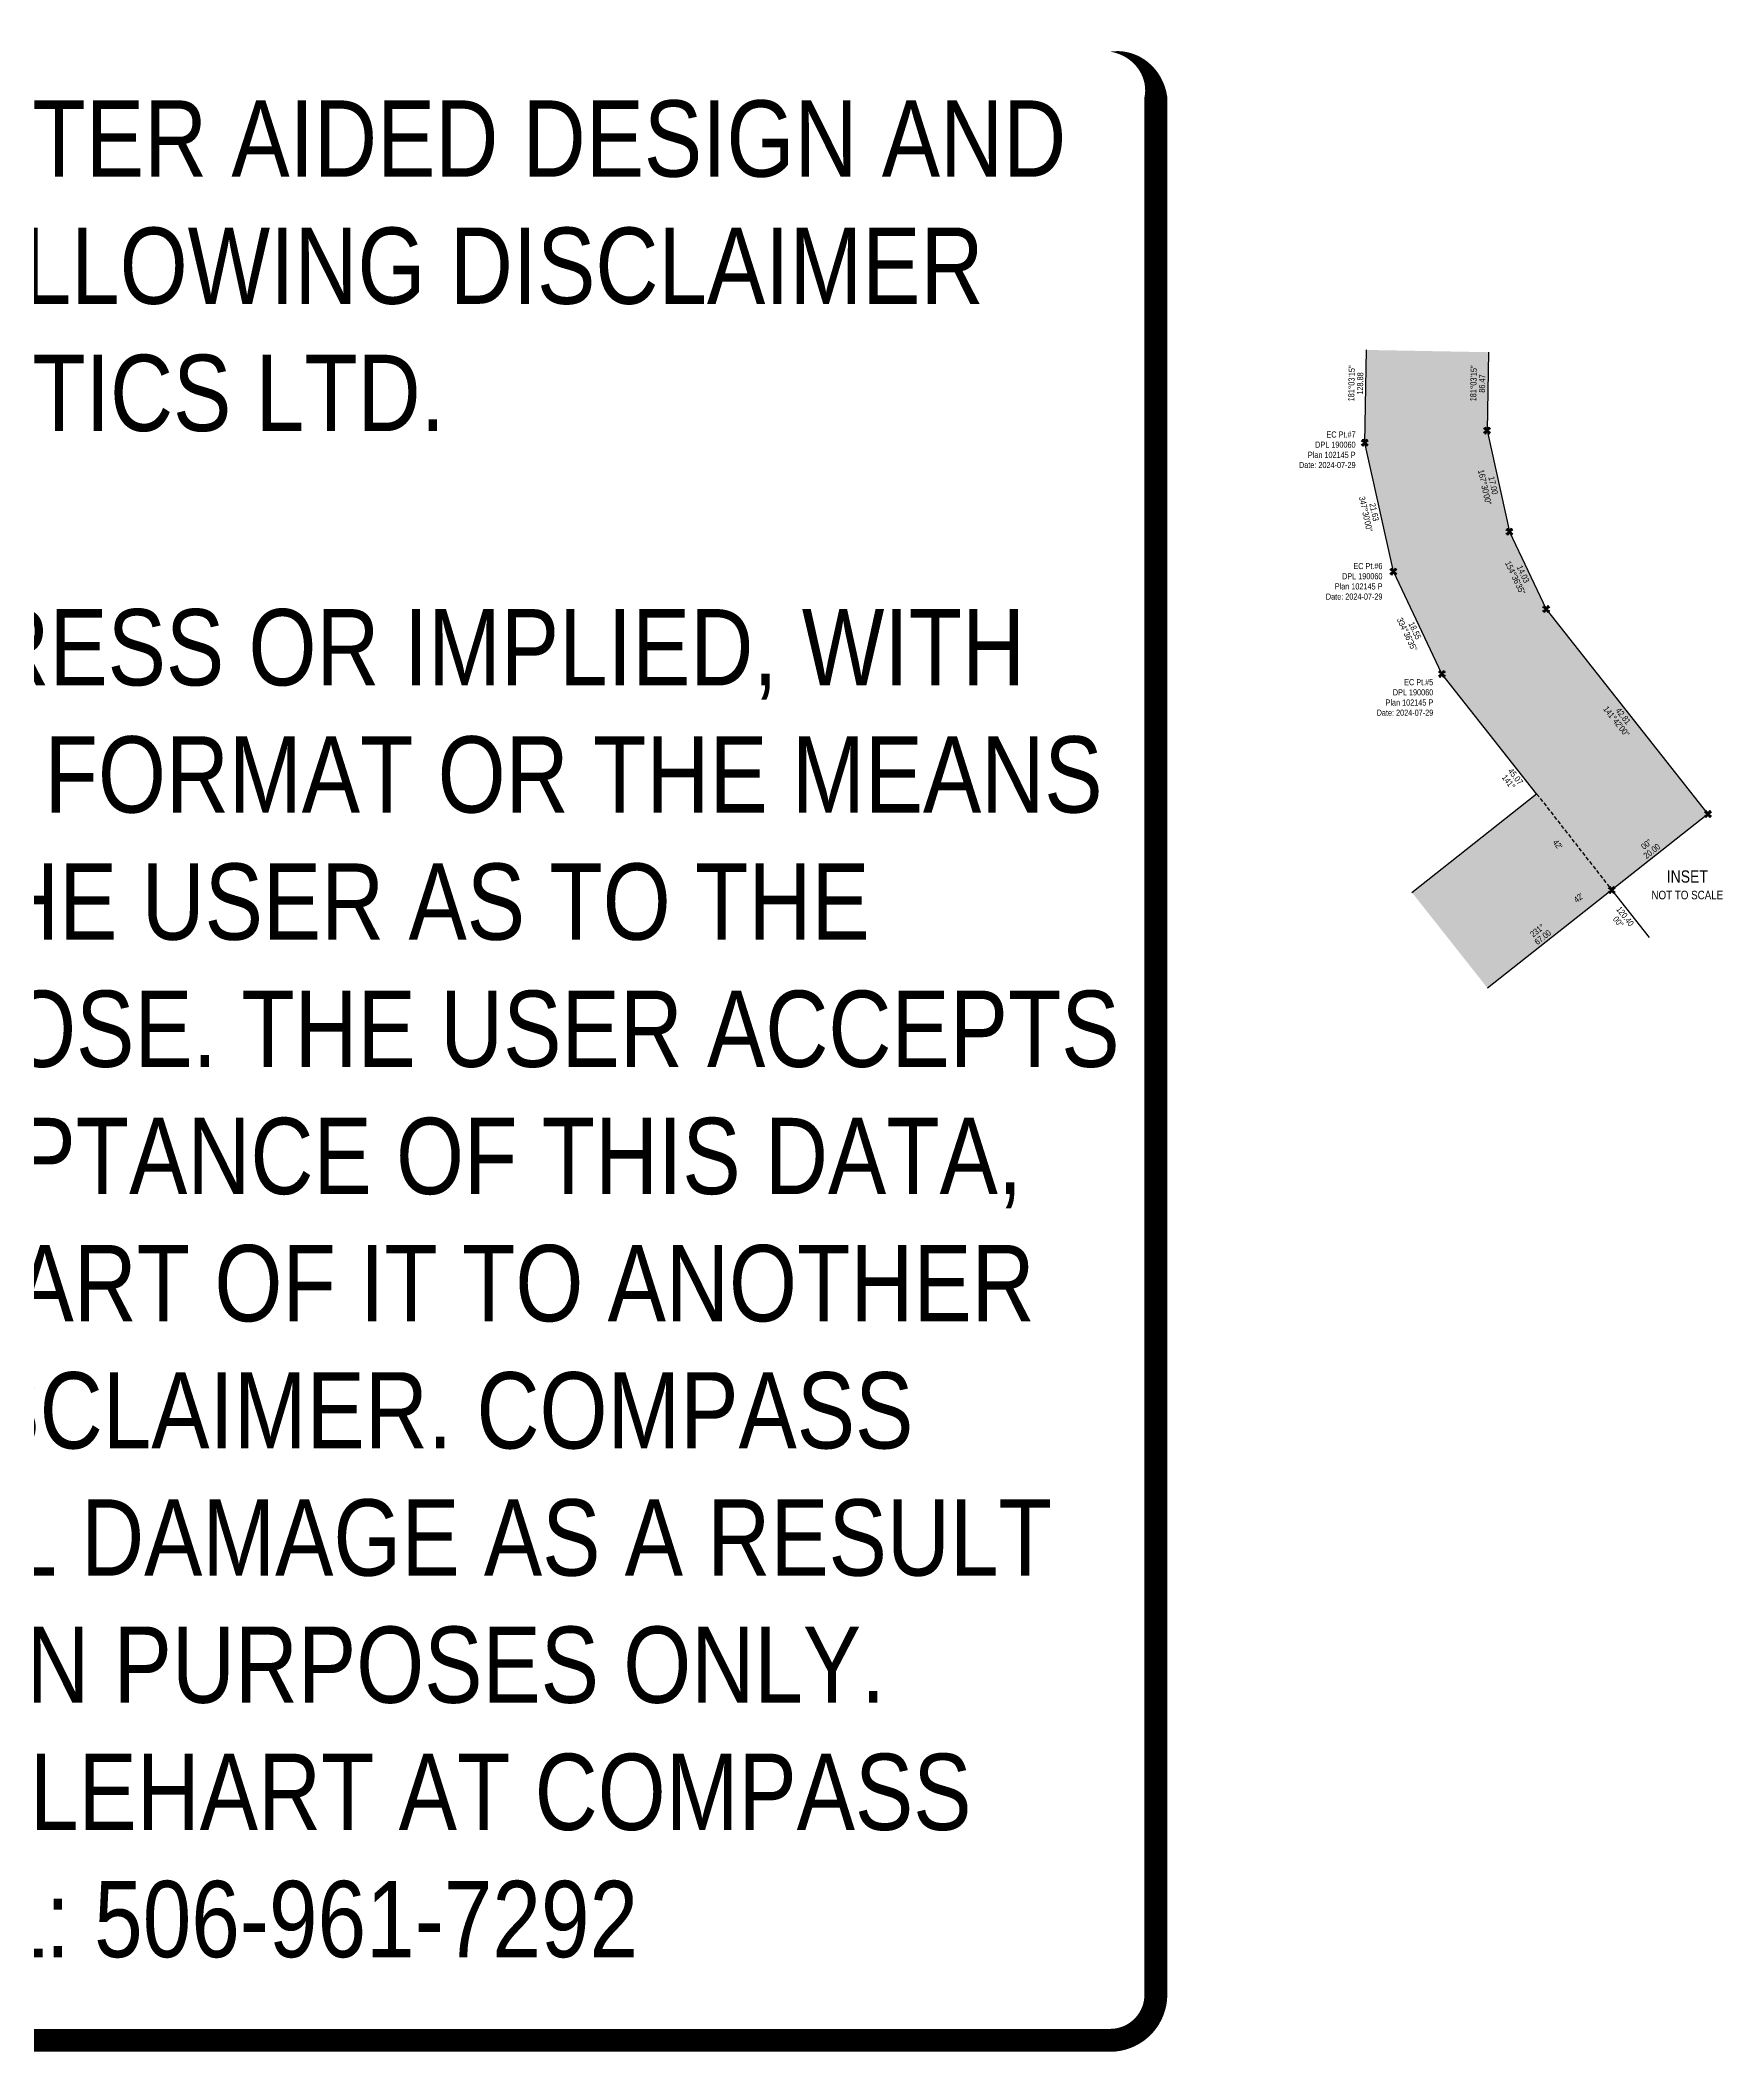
# Model space of a CAD drawing. Extents: x 413456 to 426437, y 6044251 to 6059667.
# Drawn here: x 422608 to 425366, y 6050901 to 6054197 of the extents above; entities that cross this region are included whole.
import ezdxf
from ezdxf.enums import TextEntityAlignment as Align

# ---------------------------------------------------------------- set-up
doc = ezdxf.new("R2010")
doc.units = 0
doc.header["$LTSCALE"] = 5
doc.linetypes.add('foc-TIELINE', pattern=[1.875, 1.25, -0.625])
doc.layers.get('Defpoints').update_dxf_attribs({"color": 9})
for name, color, linetype in [('DETAIL-T', 7, 'Continuous'), ('F-RW', 190, 'Continuous'), ('L-BD1', 253, 'Continuous'), ('L-MON', 1, 'Continuous'), ('L-MON-T', 1, 'Continuous'), ('L-TIE', 7, 'foc-TIELINE'), ('P-PROPOSED', 10, 'Continuous'), ('P-PROPOSED-H', 21, 'Continuous')]:
    doc.layers.add(name, color=color, linetype=linetype)
doc.layers.add('DISCLAIMER', color=7, linetype='Continuous', plot=False)
doc.styles.add('80', font='ARIALN.TTF', dxfattribs={"height": 10})
doc.styles.add('80CG', font='ARIALN.TTF', dxfattribs={"height": 10})
doc.styles.add('80L', font='ARIALN.TTF', dxfattribs={"height": 10})
doc.styles.get("Standard").update_dxf_attribs({"font": 'ARIALN.TTF'})

# ---------------------------------------------------------------- blocks, each defined once
blk = doc.blocks.new('TEMP')
h = blk.add_hatch(color=255)
h.dxf.hatch_style = 1
h.paths.add_polyline_path([(0, 0.25), (-0.67, 1.15), (-0.67, 0.67), (-1.15, 0.67), (-0.25, 0), (-1.15, -0.67), (-0.67, -0.67), (-0.67, -1.15), (0, -0.25), (0.67, -1.15), (0.67, -0.67), (1.15, -0.67), (0.25, 0), (1.15, 0.67), (0.67, 0.67), (0.67, 1.15)])
h.paths.add_polyline_path([(0.57, 0.85), (0.57, 0.57), (0.85, 0.57), (0.08, 0), (0.85, -0.57), (0.57, -0.57), (0.57, -0.85), (0, -0.08), (-0.57, -0.85), (-0.57, -0.57), (-0.85, -0.57), (-0.08, 0), (-0.85, 0.57), (-0.57, 0.57), (-0.57, 0.85), (0, 0.08)], flags=16)
h = blk.add_hatch(color=1)
h.dxf.hatch_style = 1
h.paths.add_polyline_path([(0, 0.08), (-0.57, 0.85), (-0.57, 0.57), (-0.85, 0.57), (-0.08, 0), (-0.85, -0.57), (-0.57, -0.57), (-0.57, -0.85), (0, -0.08), (0.57, -0.85), (0.57, -0.57), (0.85, -0.57), (0.08, 0), (0.85, 0.57), (0.57, 0.57), (0.57, 0.85)])
at = {"color": 1}
for p, q in [((-0.08, 0), (0.08, 0)), ((0, 0.08), (0, -0.08))]:
    blk.add_line(p, q, dxfattribs=at)
at = {"color": 255, "flags": 128}
blk.add_lwpolyline([(-0.25, 0), (-1.15, 0.67), (-0.67, 0.67), (-0.67, 1.15), (0, 0.25), (0.67, 1.15), (0.67, 0.67), (1.15, 0.67), (0.25, 0), (1.15, -0.67), (0.67, -0.67), (0.67, -1.15), (0, -0.25), (-0.67, -1.15), (-0.67, -0.67), (-1.15, -0.67)], close=True, dxfattribs=at)
at = {"color": 1, "flags": 128}
blk.add_lwpolyline([(-0.08, 0), (-0.85, 0.57), (-0.57, 0.57), (-0.57, 0.85), (0, 0.08), (0.57, 0.85), (0.57, 0.57), (0.85, 0.57), (0.08, 0), (0.85, -0.57), (0.57, -0.57), (0.57, -0.85), (0, -0.08), (-0.57, -0.85), (-0.57, -0.57), (-0.85, -0.57)], close=True, dxfattribs=at)
blk = doc.blocks.new('Disclaimer_Legal')
at = {"layer": 'DISCLAIMER', "color": 254, "flags": 128}
blk.add_lwpolyline([(-3612.9, -1104.6, 37.5, 37.5, 0), (4096.1, -1104.6, 37.5, 37.5, 0.414214), (4171.1, -1029.6, 37.5, 37.5, 0), (4171.1, 2078.7, 37.5, 0, 0.414214), (4096.1, 2153.7, 0, 0, 0), (-3612.9, 2153.7, 0, 0, 0.414214), (-3687.9, 2078.7, 0, 0, 0), (-3687.9, -1029.6, 0, 37.5, 0.414214)], format="xyseb", close=True, dxfattribs=at)
at = {"layer": 'DISCLAIMER', "color": 254, "insert": (241.6, 533.9), "char_height": 125, "width": 7717.568, "attachment_point": 5, "style": '80'}
blk.add_mtext('NOTICE TO THE CORPORATION, PERSON &/OR PERSONS REGARDING THIS COMPUTER AIDED DESIGN AND DRAFTING (CADD) FILES. ACCEPTANCE OF THE CADD DATA IS BASED ON THE FOLLOWING DISCLAIMER WHICH COVERS ALL CADD DATA RECIEVED FROM COMPASS GEOMATICS LTD.\\P{\\fArial Narrow|b1|i0|c0|p34;DISCLAIMER}\\PCOMPASS GEOMATICS LTD. MAKES NO REPRESENTATION OR WARRANTIES, EXPRESS OR IMPLIED, WITH RESPECT TO THE REUSE OF THE DATA PROVIDED HEREWITH, REGARDLESS OF ITS FORMAT OR THE MEANS OF ITS TRANSMISSION. THERE IS NO GUARANTEE OR REPRESENTATION TO THE USER AS TO THE ACCURACY, CURRENCY, SUITABILITY OR RELIABILITY OF THIS DATA FOR ANY PURPOSE. THE USER ACCEPTS THE DATA "AS IS", AND ASSUMES ALL RISKS ASSOCIATED WITH ITS USE. BY ACCEPTANCE OF THIS DATA, THE USER AGREES NOT TO TRANSMIT THIS DATA OR PROVIDE ACCESS OR ANY PART OF IT TO ANOTHER PARTY UNLESS THE USER SHALL INCLUDE WITH THE DATA A COPY OF THIS DISCLAIMER. COMPASS GEOMATICS LTD. ASSUMES NO RESPONSIBILITY FOR ACTUAL OR CONSEQUENTIAL DAMAGE AS A RESULT OF ANY USER\'S RELIANCE ON THIS DATA. THIS CADD FILE IS FOR ILLUSTRATION PURPOSES ONLY.\\PIF YOU REQUIRE MORE ACCURATE INFORMATION, PLEASE CONTACT DARCI ANGLEHART AT COMPASS GEOMATICS LTD. VIA EMAIL: darci.anglehart@compassgeomatics.ca OR CELL: 506-961-7292', dxfattribs=at)

msp = doc.modelspace()

# ---------------------------------------------------------------- hatches: boundary and pattern name
at = {"layer": 'P-PROPOSED-H'}
h = msp.add_hatch(color=256, dxfattribs=at)
h.dxf.hatch_style = 1
h.paths.add_polyline_path([(424980.535, 6052643.616), (424856.634, 6052800.503), (425060.999, 6052961.901), (424905.672, 6053158.579), (424826.172, 6053326.079), (424779.372, 6053537.179), (424782.172, 6053689.339), (424982.051, 6053685.661), (424979.688, 6053557.255), (425016.458, 6053391.396), (425076.577, 6053264.731), (425341.788, 6052928.916)])

# ---------------------------------------------------------------- linework, layer by layer
at = {"layer": 'F-RW'}
msp.add_line((425184.098, 6052804.38), (425245.349, 6052726.823), dxfattribs=at)
at = {"layer": 'L-TIE', "flags": 128}
msp.add_lwpolyline([(425060.999, 6052961.901), (425184.098, 6052804.38)], dxfattribs=at)
at = {"layer": 'P-PROPOSED'}
for p, q in [((424779.372, 6053537.179), (424782.172, 6053689.339)), ((424982.051, 6053685.661), (424979.688, 6053557.255)), ((424979.688, 6053557.255), (425016.458, 6053391.396)), ((424826.172, 6053326.079), (424779.372, 6053537.179)), ((425016.458, 6053391.396), (425076.577, 6053264.731)), ((424905.672, 6053158.579), (424826.172, 6053326.079)), ((425076.577, 6053264.731), (425341.788, 6052928.916)), ((425060.999, 6052961.901), (424905.672, 6053158.579)), ((424856.634, 6052800.503), (425060.999, 6052961.901)), ((425341.788, 6052928.916), (424980.535, 6052643.616))]:
    msp.add_line(p, q, dxfattribs=at)

# ---------------------------------------------------------------- block references
at = {"layer": 'Defpoints', "color": 6}
msp.add_blockref('Disclaimer_Legal', (420265.841, 6052024.349), dxfattribs=at)
at = {"layer": 'L-MON', "xscale": 4.997817849999914, "yscale": 4.997817849999914, "zscale": 4.997817849999914}
for p in [(424979.688, 6053557.255), (424779.372, 6053537.179), (425016.458, 6053391.396), (424826.172, 6053326.079), (425076.577, 6053264.731), (424905.672, 6053158.579), (425341.788, 6052928.916), (425184.098, 6052804.38)]:
    msp.add_blockref('TEMP', p, dxfattribs=at)

# ---------------------------------------------------------------- texts
at = {"layer": 'DETAIL-T', "color": 3, "insert": (425307.955, 6052812.813), "char_height": 19.99127, "width": 116.92385, "attachment_point": 5, "style": '80CG'}
msp.add_mtext('\\pxqc;INSET\\P{\\H0.7x;NOT TO SCALE}', dxfattribs=at)
at = {"layer": 'L-BD1'}
for s, height, p in [("181°03'15''", 9.99564, (424757.433, 6053634.676)), ('128.88', 9.9956, (424771.668, 6053634.414))]:
    msp.add_text(s, height=height, rotation=88.945841, dxfattribs=at).set_placement(p, align=Align.MIDDLE)
for s, height, rotation, p in [('181°03\'15"', 9.9956, 88.945841, (424957.366, 6053634.542)), ('86.47', 9.9956, 88.945841, (424971.608, 6053634.28)), ('167°30\'00"', 9.9956, 282.500066, (424975.976, 6053464.315)), ('17.00', 9.9956, 282.500066, (424989.882, 6053467.398)), ('347°30\'00"', 9.9956, 282.500066, (424780.906, 6053420.578)), ('21.63', 9.9956, 282.500066, (424794.812, 6053423.661)), ('154°36\'35"', 9.9956, 295.390272, (425025.964, 6053316.003)), ('14.03', 9.9956, 295.390272, (425038.832, 6053322.11)), ('334°36\'35"', 9.9956, 295.390272, (424848.658, 6053223.337)), ('18.55', 9.9956, 295.390272, (424861.526, 6053229.444)), ("141°42'00''", 9.99564, 308.300037, (425191.691, 6053080.678)), ('42.81', 9.9956, 308.300037, (425202.87, 6053089.506)), ('45.07', 9.9956, 308.300037, (425026.41, 6052990.389)), ('141°', 9.9956, 308.300037, (425015.231, 6052981.561)), ("42'", 9.9956, 308.300037, (425095.406, 6052879.203)), ('00"', 9.9956, 38.300037, (425240.818, 6052879.425)), ('20.00', 9.9956, 38.300037, (425249.646, 6052868.247)), ("42'", 9.9956, 38.300037, (425129.75, 6052791.708)), ('120.40', 9.9956, 308.300037, (425205.962, 6052761.386)), ('231°', 9.9956, 38.300037, (425062.128, 6052738.304)), ('67.00', 9.9956, 38.300037, (425070.956, 6052727.126)), ("00''", 9.9956, 308.300037, (425194.784, 6052752.558))]:
    msp.add_text(s, height=height, rotation=rotation, dxfattribs=at).set_placement(p, align=Align.MIDDLE_CENTER)
at = {"layer": 'L-MON-T', "char_height": 9.99564, "attachment_point": 1, "style": '80L'}
for s, insert in [('\\pxqr;EC Pt.#7\\PDPL 190060\\PPlan 102145 P\\PDate: 2024-07-29', (424672.614, 6053555.781)), ('\\pxqr;EC Pt.#6\\PDPL 190060\\PPlan 102145 P\\PDate: 2024-07-29', (424716.689, 6053340.246)), ('\\pxqr;EC Pt.#5\\PDPL 190060\\PPlan 102145 P\\PDate: 2024-07-29', (424799.913, 6053149.998))]:
    msp.add_mtext_dynamic_manual_height_columns(s, width=91.59988, gutter_width=49.935, heights=[0], dxfattribs=dict(at, insert=insert))

doc.saveas('drawing.dxf')
